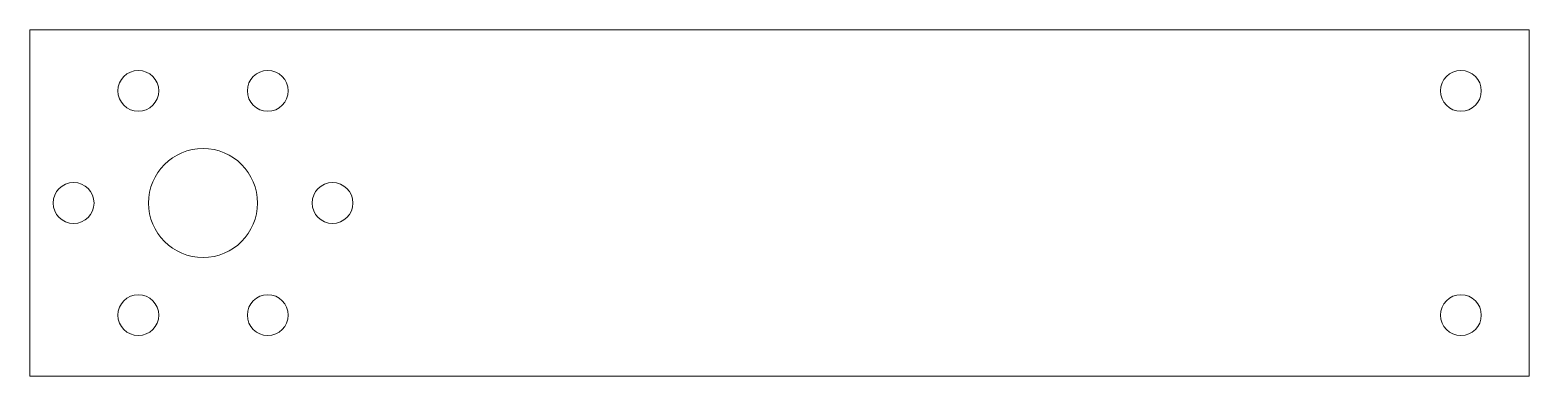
# Model space of a CAD drawing. Header units: millimetres. Extents: x 0 to 110, y -25 to 0.
import ezdxf

# ---------------------------------------------------------------- set-up
doc = ezdxf.new("R2010")
doc.units = ezdxf.units.MM

msp = doc.modelspace()

# ---------------------------------------------------------------- linework, layer by layer
at = {"color": 7, "linetype": 'Continuous', "lineweight": 15}
for p, q in [((0, 0), (0, -25.4)), ((110, 0), (0, 0)), ((110, -25.4), (110, 0)), ((0, -25.4), (110, -25.4))]:
    msp.add_line(p, q, dxfattribs=at)
for centre, radius in [((7.95, -4.47), 1.5), ((17.45, -4.47), 1.5), ((105, -4.47), 1.5), ((12.7, -12.7), 4), ((3.2, -12.7), 1.5), ((22.2, -12.7), 1.5), ((7.95, -20.93), 1.5), ((17.45, -20.93), 1.5), ((105, -20.93), 1.5)]:
    msp.add_circle(centre, radius, dxfattribs=at)

doc.saveas('drawing.dxf')
